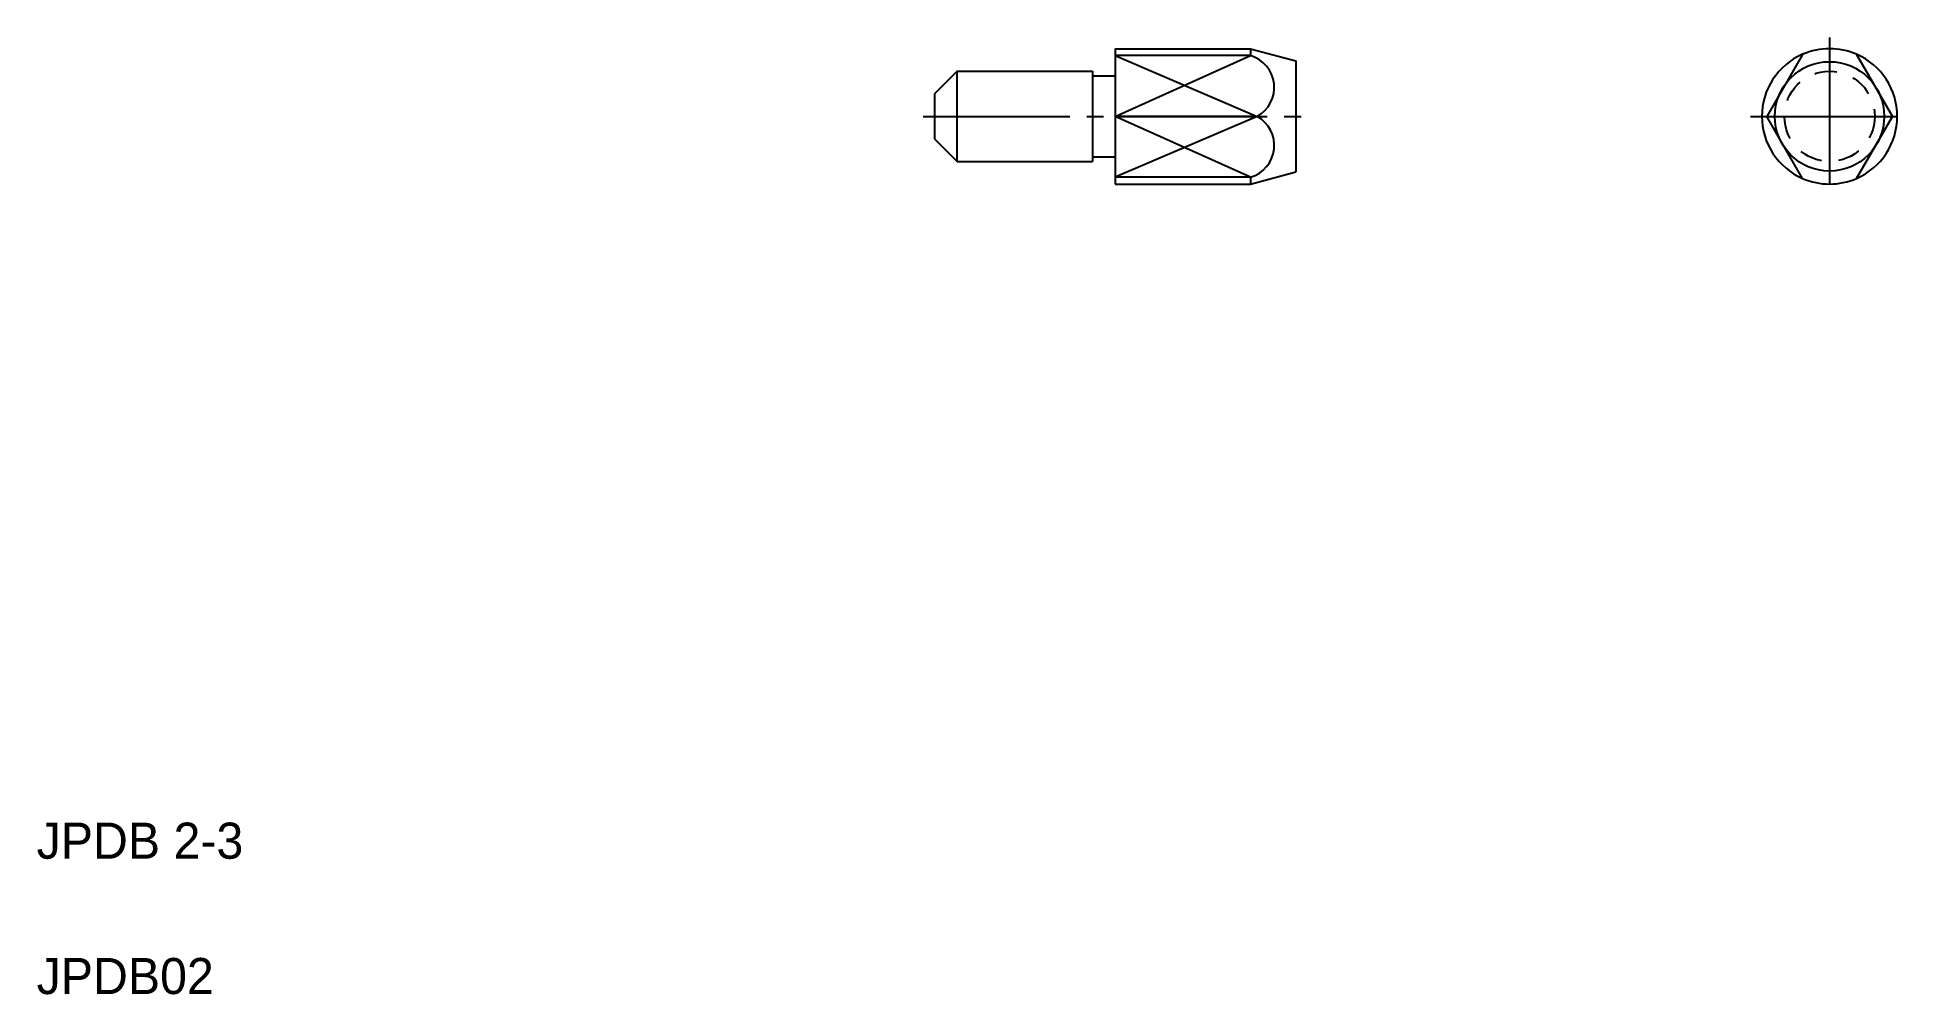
# Model space of a CAD drawing. Extents: x 2 to 43.5, y 2 to 23.2.
import ezdxf

# ---------------------------------------------------------------- set-up
doc = ezdxf.new("R2010")
doc.units = 0
doc.header["$LTSCALE"] = 0.25
for name, pattern in [('CENTER', [17.5, 13, -1.5, 1.5, -1.5]), ('DASHED', [3.5, 2, -1.5]), ('PHANTOM', [63.5, 31.75, -6.35, 6.35, -6.35, 6.35, -6.35])]:
    doc.linetypes.add(name, pattern=pattern)
doc.layers.get('0').update_dxf_attribs({"linetype": 'CONTINUOUS'})
doc.layers.add('CENTER', color=1, linetype='CENTER')
doc.styles.get("Standard").update_dxf_attribs({"font": 'txt', "height": 0.64})

msp = doc.modelspace()

# ---------------------------------------------------------------- linework, layer by layer
at = {"linetype": 'CONTINUOUS'}
for p, q in [((25.895, 22.953), (25.895, 19.953)), ((25.895, 22.953), (28.895, 22.953)), ((28.895, 22.953), (28.895, 22.799)), ((22.395, 22.453), (21.895, 21.953)), ((22.395, 20.453), (22.395, 22.453)), ((22.395, 22.453), (25.395, 22.453)), ((25.395, 22.453), (25.395, 20.453)), ((29.895, 22.685), (29.895, 20.221)), ((25.395, 22.353), (25.895, 22.353)), ((21.895, 21.953), (21.895, 20.953)), ((21.895, 20.953), (22.395, 20.453)), ((22.395, 20.453), (25.395, 20.453)), ((25.395, 20.553), (25.895, 20.553)), ((25.895, 19.953), (28.895, 19.953)), ((28.895, 20.106), (28.895, 19.953))]:
    msp.add_line(p, q, dxfattribs=at)
for p, q in [((28.895, 22.953), (29.895, 22.685)), ((41.123, 22.827), (40.33, 21.453)), ((42.323, 22.827), (43.117, 21.453)), ((28.895, 22.799), (25.895, 22.799)), ((29.895, 22.069), (29.895, 22.069)), ((29.042, 21.453), (25.895, 21.453)), ((29.895, 21.453), (29.895, 21.453)), ((41.123, 20.078), (40.33, 21.453)), ((42.323, 20.078), (43.117, 21.453)), ((28.895, 20.106), (25.895, 20.106)), ((28.895, 19.953), (29.895, 20.221))]:
    msp.add_line(p, q)
at = {"color": 3}
for p, q in [((25.895, 22.799), (29.042, 21.453)), ((25.895, 21.453), (28.895, 22.799)), ((29.042, 21.453), (25.895, 20.106)), ((28.895, 20.106), (25.895, 21.453))]:
    msp.add_line(p, q, dxfattribs=at)
msp.add_circle((41.723, 21.453), 1.212)
at = {"color": 3, "linetype": 'DASHED'}
msp.add_circle((41.723, 21.453), 1, dxfattribs=at)
at = {"color": 3, "linetype": 'PHANTOM'}
for start, end in [(113.5782, 246.4218), (293.5782, 66.4218)]:
    msp.add_arc((41.723, 21.453), 1.5, start, end, dxfattribs=at)
for centre, radius, start, end in [((41.723, 21.453), 1.5, 66.4218, 113.5782), ((28.687, 22.095), 0.734, 298.9343, 73.5509), ((28.687, 20.81), 0.734, 286.4491, 61.0657), ((41.723, 21.453), 1.5, 246.4218, 293.5782)]:
    msp.add_arc(centre, radius, start, end)
at = {"layer": 'CENTER', "color": 1, "linetype": 'CENTER'}
for p, q in [((41.723, 23.203), (41.723, 19.703)), ((21.639, 21.453), (30.29, 21.453)), ((39.973, 21.453), (43.473, 21.453))]:
    msp.add_line(p, q, dxfattribs=at)

# ---------------------------------------------------------------- texts
for s, p in [('JPDB 2-3', (2, 5)), ('JPDB02', (2, 2))]:
    msp.add_text(s, height=0.8).set_placement(p)

doc.saveas('drawing.dxf')
